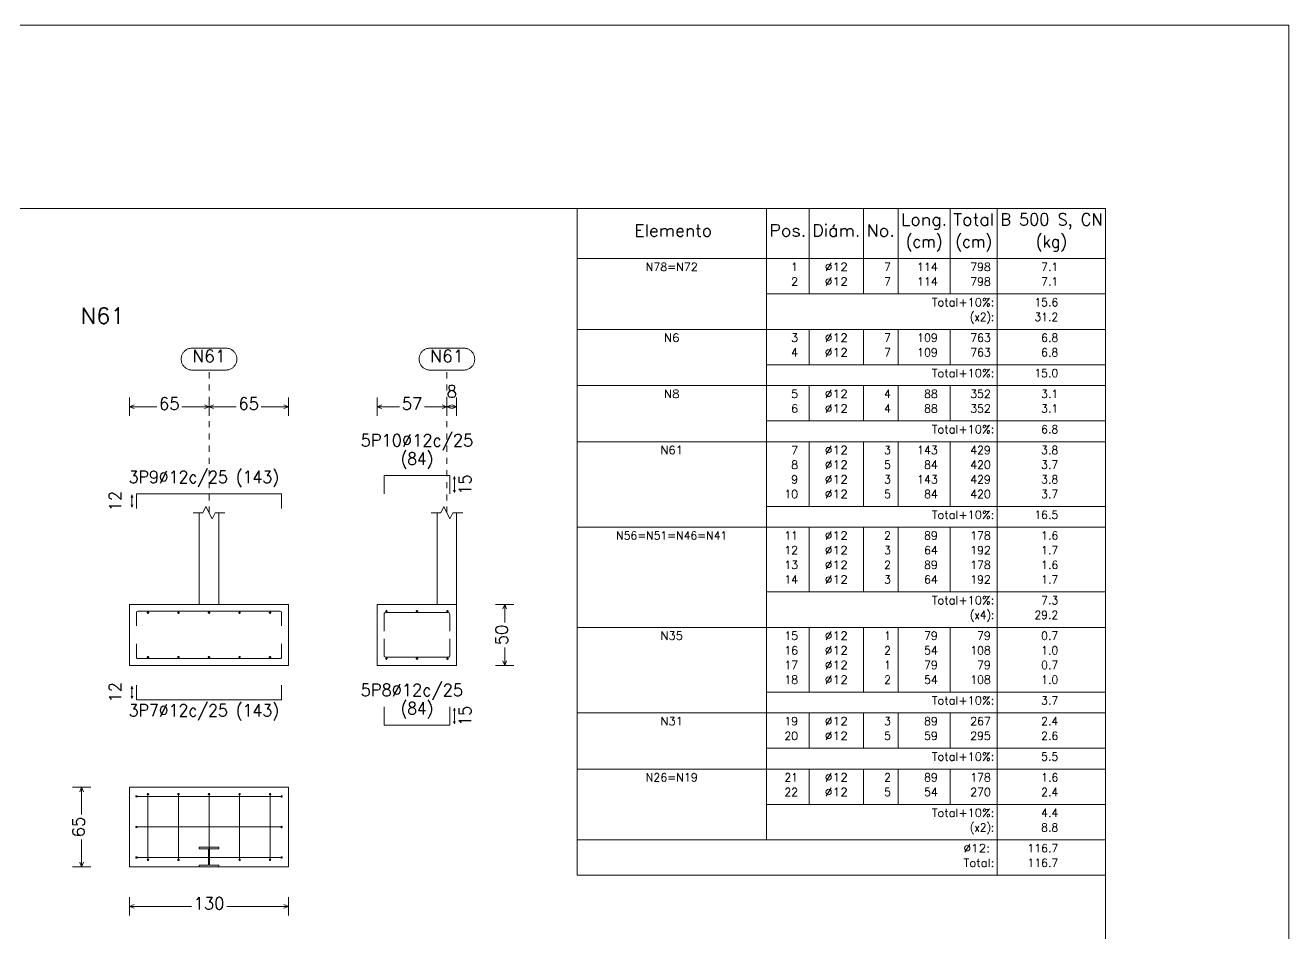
# Model space of a CAD drawing. Header units: millimetres. Extents: x -252 to 259, y -4 to 137.
# Drawn here: x -184.68 to -163.98, y 25.39 to 40.27 of the extents above; entities that cross this region are included whole.
import ezdxf
from ezdxf.enums import TextEntityAlignment as Align

# ---------------------------------------------------------------- set-up
doc = ezdxf.new("R2010")
doc.units = ezdxf.units.MM
doc.linetypes.add('CYPE_PUNTO', pattern=[0.075, 0, -0.075])
for name, color, linetype, lineweight in [('CIM_COTAS', 2, 'Continuous', 0), ('CIM_DIB_ARMADOS', 4, 'Continuous', 0), ('CIM_GEOMETRIA', 2, 'Continuous', 0), ('CIM_REFEREN', 2, 'Continuous', 0), ('CIM_TXT_ARMADOS', 3, 'Continuous', 0), ('RECUAD_LIMITES', 2, 'Continuous', 0), ('RECUAD_MARCO', 1, 'Continuous', 20), ('TABLAS', 1, 'Continuous', 0), ('TEXTO_TABLAS', 1, 'Continuous', 0)]:
    doc.layers.add(name, color=color, linetype=linetype, lineweight=lineweight)
doc.styles.add('CYPETXT', font='romans__.ttf', dxfattribs={"height": 0.2})

msp = doc.modelspace()

# ---------------------------------------------------------------- hatches: boundary and pattern name
at = {"layer": 'CIM_DIB_ARMADOS'}
h = msp.add_hatch(color=256, dxfattribs=at)
edge = h.paths.add_edge_path(flags=0)
edge.add_arc((-182.854, 30.435), 0.0016, 0, 360)
h = msp.add_hatch(color=256, dxfattribs=at)
edge = h.paths.add_edge_path(flags=0)
edge.add_arc((-180.478, 30.435), 0.0016, 0, 360)
h = msp.add_hatch(color=256, dxfattribs=at)
edge = h.paths.add_edge_path(flags=0)
edge.add_arc((-178.798, 30.351), 0.0016, 0, 360)
h = msp.add_hatch(color=256, dxfattribs=at)
edge = h.paths.add_edge_path(flags=0)
edge.add_arc((-178.798, 30.223), 0.0016, 0, 360)
h = msp.add_hatch(color=256, dxfattribs=at)
edge = h.paths.add_edge_path(flags=0)
edge.add_arc((-177.722, 30.351), 0.0016, 0, 360)
h = msp.add_hatch(color=256, dxfattribs=at)
edge = h.paths.add_edge_path(flags=0)
edge.add_arc((-177.722, 30.223), 0.0016, 0, 360)
h = msp.add_hatch(color=256, dxfattribs=at)
edge = h.paths.add_edge_path(flags=0)
edge.add_arc((-182.854, 30.139), 0.0016, 0, 360)
h = msp.add_hatch(color=256, dxfattribs=at)
edge = h.paths.add_edge_path(flags=0)
edge.add_arc((-180.478, 30.139), 0.0016, 0, 360)
h = msp.add_hatch(color=256, dxfattribs=at)
edge = h.paths.add_edge_path(flags=0)
edge.add_arc((-182.854, 27.641), 0.0016, 0, 360)
h = msp.add_hatch(color=256, dxfattribs=at)
edge = h.paths.add_edge_path(flags=0)
edge.add_arc((-182.854, 27.641), 0.0016, 0, 360)
h = msp.add_hatch(color=256, dxfattribs=at)
edge = h.paths.add_edge_path(flags=0)
edge.add_arc((-182.666, 27.679), 0.0016, 0, 360)
h = msp.add_hatch(color=256, dxfattribs=at)
edge = h.paths.add_edge_path(flags=0)
edge.add_arc((-182.666, 27.679), 0.0016, 0, 360)
h = msp.add_hatch(color=256, dxfattribs=at)
edge = h.paths.add_edge_path(flags=0)
edge.add_arc((-182.166, 27.679), 0.0016, 0, 360)
h = msp.add_hatch(color=256, dxfattribs=at)
edge = h.paths.add_edge_path(flags=0)
edge.add_arc((-182.166, 27.679), 0.0016, 0, 360)
h = msp.add_hatch(color=256, dxfattribs=at)
edge = h.paths.add_edge_path(flags=0)
edge.add_arc((-181.666, 27.679), 0.0016, 0, 360)
h = msp.add_hatch(color=256, dxfattribs=at)
edge = h.paths.add_edge_path(flags=0)
edge.add_arc((-181.666, 27.679), 0.0016, 0, 360)
h = msp.add_hatch(color=256, dxfattribs=at)
edge = h.paths.add_edge_path(flags=0)
edge.add_arc((-181.166, 27.679), 0.0016, 0, 360)
h = msp.add_hatch(color=256, dxfattribs=at)
edge = h.paths.add_edge_path(flags=0)
edge.add_arc((-181.166, 27.679), 0.0016, 0, 360)
h = msp.add_hatch(color=256, dxfattribs=at)
edge = h.paths.add_edge_path(flags=0)
edge.add_arc((-180.666, 27.679), 0.0016, 0, 360)
h = msp.add_hatch(color=256, dxfattribs=at)
edge = h.paths.add_edge_path(flags=0)
edge.add_arc((-180.666, 27.679), 0.0016, 0, 360)
h = msp.add_hatch(color=256, dxfattribs=at)
edge = h.paths.add_edge_path(flags=0)
edge.add_arc((-180.478, 27.641), 0.0016, 0, 360)
h = msp.add_hatch(color=256, dxfattribs=at)
edge = h.paths.add_edge_path(flags=0)
edge.add_arc((-180.478, 27.641), 0.0016, 0, 360)
h = msp.add_hatch(color=256, dxfattribs=at)
edge = h.paths.add_edge_path(flags=0)
edge.add_arc((-182.854, 27.141), 0.0016, 0, 360)
h = msp.add_hatch(color=256, dxfattribs=at)
edge = h.paths.add_edge_path(flags=0)
edge.add_arc((-182.854, 27.141), 0.0016, 0, 360)
h = msp.add_hatch(color=256, dxfattribs=at)
edge = h.paths.add_edge_path(flags=0)
edge.add_arc((-180.478, 27.141), 0.0016, 0, 360)
h = msp.add_hatch(color=256, dxfattribs=at)
edge = h.paths.add_edge_path(flags=0)
edge.add_arc((-180.478, 27.141), 0.0016, 0, 360)
h = msp.add_hatch(color=256, dxfattribs=at)
edge = h.paths.add_edge_path(flags=0)
edge.add_arc((-182.854, 26.641), 0.0016, 0, 360)
h = msp.add_hatch(color=256, dxfattribs=at)
edge = h.paths.add_edge_path(flags=0)
edge.add_arc((-182.854, 26.641), 0.0016, 0, 360)
h = msp.add_hatch(color=256, dxfattribs=at)
edge = h.paths.add_edge_path(flags=0)
edge.add_arc((-182.666, 26.603), 0.0016, 0, 360)
h = msp.add_hatch(color=256, dxfattribs=at)
edge = h.paths.add_edge_path(flags=0)
edge.add_arc((-182.666, 26.603), 0.0016, 0, 360)
h = msp.add_hatch(color=256, dxfattribs=at)
edge = h.paths.add_edge_path(flags=0)
edge.add_arc((-182.166, 26.603), 0.0016, 0, 360)
h = msp.add_hatch(color=256, dxfattribs=at)
edge = h.paths.add_edge_path(flags=0)
edge.add_arc((-182.166, 26.603), 0.0016, 0, 360)
h = msp.add_hatch(color=256, dxfattribs=at)
edge = h.paths.add_edge_path(flags=0)
edge.add_arc((-181.666, 26.603), 0.0016, 0, 360)
h = msp.add_hatch(color=256, dxfattribs=at)
edge = h.paths.add_edge_path(flags=0)
edge.add_arc((-181.666, 26.603), 0.0016, 0, 360)
h = msp.add_hatch(color=256, dxfattribs=at)
edge = h.paths.add_edge_path(flags=0)
edge.add_arc((-181.166, 26.603), 0.0016, 0, 360)
h = msp.add_hatch(color=256, dxfattribs=at)
edge = h.paths.add_edge_path(flags=0)
edge.add_arc((-181.166, 26.603), 0.0016, 0, 360)
h = msp.add_hatch(color=256, dxfattribs=at)
edge = h.paths.add_edge_path(flags=0)
edge.add_arc((-180.666, 26.603), 0.0016, 0, 360)
h = msp.add_hatch(color=256, dxfattribs=at)
edge = h.paths.add_edge_path(flags=0)
edge.add_arc((-180.666, 26.603), 0.0016, 0, 360)
h = msp.add_hatch(color=256, dxfattribs=at)
edge = h.paths.add_edge_path(flags=0)
edge.add_arc((-180.478, 26.641), 0.0016, 0, 360)
h = msp.add_hatch(color=256, dxfattribs=at)
edge = h.paths.add_edge_path(flags=0)
edge.add_arc((-180.478, 26.641), 0.0016, 0, 360)

# ---------------------------------------------------------------- linework, layer by layer
at = {"layer": 'CIM_COTAS', "linetype": 'CYPE_PUNTO'}
for p, q in [((-181.666, 32.287), (-181.666, 34.623)), ((-177.77, 32.287), (-177.77, 34.623))]:
    msp.add_line(p, q, dxfattribs=at)
at = {"layer": 'CIM_COTAS'}
for p, q in [((-182.966, 33.873), (-182.966, 34.173)), ((-181.666, 33.873), (-181.666, 34.173)), ((-181.666, 33.873), (-181.666, 34.173)), ((-180.366, 33.873), (-180.366, 34.173)), ((-178.91, 33.873), (-178.91, 34.173)), ((-177.77, 33.873), (-177.77, 34.173)), ((-177.77, 33.873), (-177.77, 34.173)), ((-177.61, 33.873), (-177.61, 34.173)), ((-182.966, 34.023), (-182.891, 34.053)), ((-182.966, 34.023), (-182.891, 33.993)), ((-182.966, 34.023), (-182.521, 34.023)), ((-182.11, 34.023), (-181.666, 34.023)), ((-181.666, 34.023), (-181.741, 34.053)), ((-181.666, 34.023), (-181.741, 33.993)), ((-181.666, 34.023), (-181.591, 34.053)), ((-181.666, 34.023), (-181.591, 33.993)), ((-181.666, 34.023), (-181.221, 34.023)), ((-180.81, 34.023), (-180.366, 34.023)), ((-180.366, 34.023), (-180.441, 34.053)), ((-180.366, 34.023), (-180.441, 33.993)), ((-178.91, 34.023), (-178.835, 34.053)), ((-178.91, 34.023), (-178.835, 33.993)), ((-178.91, 34.023), (-178.545, 34.023)), ((-178.134, 34.023), (-177.77, 34.023)), ((-177.77, 34.023), (-177.845, 34.053)), ((-177.77, 34.023), (-177.845, 33.993)), ((-177.77, 34.023), (-177.695, 34.053)), ((-177.77, 34.023), (-177.695, 33.993)), ((-177.77, 34.023), (-177.61, 34.023)), ((-177.61, 34.023), (-177.685, 34.053)), ((-177.61, 34.023), (-177.685, 33.993)), ((-176.972, 30.787), (-176.672, 30.787)), ((-176.822, 30.787), (-176.852, 30.712)), ((-176.822, 30.787), (-176.792, 30.712)), ((-176.822, 30.492), (-176.822, 30.787)), ((-176.822, 29.787), (-176.822, 30.081)), ((-176.822, 29.787), (-176.852, 29.862)), ((-176.822, 29.787), (-176.792, 29.862)), ((-176.972, 29.787), (-176.672, 29.787)), ((-183.904, 27.791), (-183.604, 27.791)), ((-183.754, 27.791), (-183.784, 27.716)), ((-183.754, 27.791), (-183.724, 27.716)), ((-183.754, 27.346), (-183.754, 27.791)), ((-183.754, 26.491), (-183.754, 26.935)), ((-183.904, 26.491), (-183.604, 26.491)), ((-183.754, 26.491), (-183.784, 26.566)), ((-183.754, 26.491), (-183.724, 26.566)), ((-182.966, 25.69), (-182.966, 25.99)), ((-182.966, 25.84), (-182.891, 25.87)), ((-180.366, 25.84), (-180.441, 25.87)), ((-180.366, 25.69), (-180.366, 25.99)), ((-182.966, 25.84), (-182.891, 25.81)), ((-182.966, 25.84), (-181.955, 25.84)), ((-181.376, 25.84), (-180.366, 25.84)), ((-180.366, 25.84), (-180.441, 25.81))]:
    msp.add_line(p, q, dxfattribs=at)
for points in [[(-181.39, 34.983), (-181.378, 34.983), (-181.366, 34.981), (-181.354, 34.979), (-181.342, 34.977), (-181.331, 34.973), (-181.32, 34.969), (-181.309, 34.964), (-181.298, 34.958), (-181.288, 34.951), (-181.278, 34.944), (-181.269, 34.936), (-181.26, 34.928), (-181.252, 34.919), (-181.245, 34.91), (-181.238, 34.9), (-181.232, 34.889), (-181.227, 34.879), (-181.222, 34.868), (-181.218, 34.856), (-181.215, 34.845), (-181.212, 34.833), (-181.211, 34.821), (-181.21, 34.809), (-181.21, 34.797), (-181.211, 34.785), (-181.212, 34.773), (-181.215, 34.761), (-181.218, 34.75), (-181.222, 34.738), (-181.227, 34.727), (-181.232, 34.716), (-181.238, 34.706), (-181.245, 34.696), (-181.252, 34.687), (-181.26, 34.678), (-181.269, 34.669), (-181.278, 34.662), (-181.288, 34.655), (-181.298, 34.648), (-181.309, 34.642), (-181.32, 34.637), (-181.331, 34.633), (-181.342, 34.629), (-181.354, 34.627), (-181.366, 34.625), (-181.378, 34.623), (-181.39, 34.623), (-181.942, 34.623), (-181.954, 34.623), (-181.966, 34.625), (-181.978, 34.627), (-181.989, 34.629), (-182.001, 34.633), (-182.012, 34.637), (-182.023, 34.642), (-182.034, 34.648), (-182.044, 34.655), (-182.053, 34.662), (-182.063, 34.669), (-182.071, 34.678), (-182.079, 34.687), (-182.087, 34.696), (-182.094, 34.706), (-182.1, 34.716), (-182.105, 34.727), (-182.11, 34.738), (-182.114, 34.75), (-182.117, 34.761), (-182.119, 34.773), (-182.121, 34.785), (-182.122, 34.797), (-182.122, 34.809), (-182.121, 34.821), (-182.119, 34.833), (-182.117, 34.845), (-182.114, 34.856), (-182.11, 34.868), (-182.105, 34.879), (-182.1, 34.889), (-182.094, 34.9), (-182.087, 34.91), (-182.079, 34.919), (-182.071, 34.928), (-182.063, 34.936), (-182.053, 34.944), (-182.044, 34.951), (-182.034, 34.958), (-182.023, 34.964), (-182.012, 34.969), (-182.001, 34.973), (-181.989, 34.977), (-181.978, 34.979), (-181.966, 34.981), (-181.954, 34.983), (-181.942, 34.983), (-181.39, 34.983)], [(-177.494, 34.983), (-177.482, 34.983), (-177.47, 34.981), (-177.458, 34.979), (-177.446, 34.977), (-177.435, 34.973), (-177.424, 34.969), (-177.413, 34.964), (-177.402, 34.958), (-177.392, 34.951), (-177.382, 34.944), (-177.373, 34.936), (-177.364, 34.928), (-177.356, 34.919), (-177.349, 34.91), (-177.342, 34.9), (-177.336, 34.889), (-177.331, 34.879), (-177.326, 34.868), (-177.322, 34.856), (-177.319, 34.845), (-177.316, 34.833), (-177.315, 34.821), (-177.314, 34.809), (-177.314, 34.797), (-177.315, 34.785), (-177.316, 34.773), (-177.319, 34.761), (-177.322, 34.75), (-177.326, 34.738), (-177.331, 34.727), (-177.336, 34.716), (-177.342, 34.706), (-177.349, 34.696), (-177.356, 34.687), (-177.364, 34.678), (-177.373, 34.669), (-177.382, 34.662), (-177.392, 34.655), (-177.402, 34.648), (-177.413, 34.642), (-177.424, 34.637), (-177.435, 34.633), (-177.446, 34.629), (-177.458, 34.627), (-177.47, 34.625), (-177.482, 34.623), (-177.494, 34.623), (-178.046, 34.623), (-178.058, 34.623), (-178.07, 34.625), (-178.082, 34.627), (-178.093, 34.629), (-178.105, 34.633), (-178.116, 34.637), (-178.127, 34.642), (-178.138, 34.648), (-178.148, 34.655), (-178.157, 34.662), (-178.167, 34.669), (-178.175, 34.678), (-178.183, 34.687), (-178.191, 34.696), (-178.198, 34.706), (-178.204, 34.716), (-178.209, 34.727), (-178.214, 34.738), (-178.218, 34.75), (-178.221, 34.761), (-178.223, 34.773), (-178.225, 34.785), (-178.226, 34.797), (-178.226, 34.809), (-178.225, 34.821), (-178.223, 34.833), (-178.221, 34.845), (-178.218, 34.856), (-178.214, 34.868), (-178.209, 34.879), (-178.204, 34.889), (-178.198, 34.9), (-178.191, 34.91), (-178.183, 34.919), (-178.175, 34.928), (-178.167, 34.936), (-178.157, 34.944), (-178.148, 34.951), (-178.138, 34.958), (-178.127, 34.964), (-178.116, 34.969), (-178.105, 34.973), (-178.093, 34.977), (-178.082, 34.979), (-178.07, 34.981), (-178.058, 34.983), (-178.046, 34.983), (-177.494, 34.983)]]:
    msp.add_lwpolyline(points, close=True, dxfattribs=at)
at = {"layer": 'CIM_DIB_ARMADOS'}
for p, q in [((-182.684, 30.651), (-182.648, 30.651)), ((-182.666, 30.633), (-182.666, 30.669)), ((-182.184, 30.651), (-182.148, 30.651)), ((-182.166, 30.633), (-182.166, 30.669)), ((-181.684, 30.651), (-181.648, 30.651)), ((-181.666, 30.633), (-181.666, 30.669)), ((-181.184, 30.651), (-181.148, 30.651)), ((-181.166, 30.633), (-181.166, 30.669)), ((-180.684, 30.651), (-180.648, 30.651)), ((-180.666, 30.633), (-180.666, 30.669)), ((-178.778, 30.675), (-178.742, 30.675)), ((-178.76, 30.657), (-178.76, 30.693)), ((-178.278, 30.675), (-178.242, 30.675)), ((-178.26, 30.657), (-178.26, 30.693)), ((-177.778, 30.675), (-177.742, 30.675)), ((-177.76, 30.657), (-177.76, 30.693)), ((-182.684, 29.923), (-182.648, 29.923)), ((-182.666, 29.905), (-182.666, 29.941)), ((-182.184, 29.923), (-182.148, 29.923)), ((-182.166, 29.905), (-182.166, 29.941)), ((-181.684, 29.923), (-181.648, 29.923)), ((-181.666, 29.905), (-181.666, 29.941)), ((-181.184, 29.923), (-181.148, 29.923)), ((-181.166, 29.905), (-181.166, 29.941)), ((-180.684, 29.923), (-180.648, 29.923)), ((-180.666, 29.905), (-180.666, 29.941)), ((-178.778, 29.899), (-178.742, 29.899)), ((-178.76, 29.881), (-178.76, 29.917)), ((-178.278, 29.899), (-178.242, 29.899)), ((-178.26, 29.881), (-178.26, 29.917)), ((-177.778, 29.899), (-177.742, 29.899)), ((-177.76, 29.881), (-177.76, 29.917))]:
    msp.add_line(p, q, dxfattribs=at)
for points in [[(-177.722, 32.598), (-177.722, 32.898), (-178.798, 32.898), (-178.798, 32.598)], [(-182.854, 32.358), (-182.854, 32.598), (-180.478, 32.598), (-180.478, 32.358)], [(-182.854, 30.435), (-182.854, 30.651), (-182.851, 30.663), (-182.842, 30.672), (-182.83, 30.675), (-180.502, 30.675), (-180.49, 30.672), (-180.481, 30.663), (-180.478, 30.651), (-180.478, 30.435)], [(-177.722, 30.351), (-177.722, 30.627), (-177.725, 30.639), (-177.734, 30.648), (-177.746, 30.651), (-178.774, 30.651), (-178.786, 30.648), (-178.795, 30.639), (-178.798, 30.627), (-178.798, 30.351)], [(-177.722, 30.223), (-177.722, 29.947), (-177.725, 29.935), (-177.734, 29.926), (-177.746, 29.923), (-178.774, 29.923), (-178.786, 29.926), (-178.795, 29.935), (-178.798, 29.947), (-178.798, 30.223)], [(-182.854, 30.139), (-182.854, 29.923), (-182.851, 29.911), (-182.842, 29.902), (-182.83, 29.899), (-180.502, 29.899), (-180.49, 29.902), (-180.481, 29.911), (-180.478, 29.923), (-180.478, 30.139)], [(-182.854, 29.466), (-182.854, 29.226), (-180.478, 29.226), (-180.478, 29.466)], [(-177.722, 29.109), (-177.722, 28.809), (-178.798, 28.809), (-178.798, 29.109)], [(-182.854, 27.641), (-182.851, 27.641), (-182.842, 27.641), (-182.83, 27.641), (-180.502, 27.641), (-180.49, 27.641), (-180.481, 27.641), (-180.478, 27.641)], [(-182.854, 27.641), (-182.851, 27.641), (-182.842, 27.641), (-182.83, 27.641), (-180.502, 27.641), (-180.49, 27.641), (-180.481, 27.641), (-180.478, 27.641)], [(-182.666, 26.603), (-182.666, 26.606), (-182.666, 26.615), (-182.666, 26.627), (-182.666, 27.655), (-182.666, 27.667), (-182.666, 27.676), (-182.666, 27.679)], [(-182.666, 26.603), (-182.666, 26.606), (-182.666, 26.615), (-182.666, 26.627), (-182.666, 27.655), (-182.666, 27.667), (-182.666, 27.676), (-182.666, 27.679)], [(-182.166, 26.603), (-182.166, 26.606), (-182.166, 26.615), (-182.166, 26.627), (-182.166, 27.655), (-182.166, 27.667), (-182.166, 27.676), (-182.166, 27.679)], [(-182.166, 26.603), (-182.166, 26.606), (-182.166, 26.615), (-182.166, 26.627), (-182.166, 27.655), (-182.166, 27.667), (-182.166, 27.676), (-182.166, 27.679)], [(-181.666, 26.603), (-181.666, 26.606), (-181.666, 26.615), (-181.666, 26.627), (-181.666, 27.655), (-181.666, 27.667), (-181.666, 27.676), (-181.666, 27.679)], [(-181.666, 26.603), (-181.666, 26.606), (-181.666, 26.615), (-181.666, 26.627), (-181.666, 27.655), (-181.666, 27.667), (-181.666, 27.676), (-181.666, 27.679)], [(-181.166, 26.603), (-181.166, 26.606), (-181.166, 26.615), (-181.166, 26.627), (-181.166, 27.655), (-181.166, 27.667), (-181.166, 27.676), (-181.166, 27.679)], [(-181.166, 26.603), (-181.166, 26.606), (-181.166, 26.615), (-181.166, 26.627), (-181.166, 27.655), (-181.166, 27.667), (-181.166, 27.676), (-181.166, 27.679)], [(-180.666, 26.603), (-180.666, 26.606), (-180.666, 26.615), (-180.666, 26.627), (-180.666, 27.655), (-180.666, 27.667), (-180.666, 27.676), (-180.666, 27.679)], [(-180.666, 26.603), (-180.666, 26.606), (-180.666, 26.615), (-180.666, 26.627), (-180.666, 27.655), (-180.666, 27.667), (-180.666, 27.676), (-180.666, 27.679)], [(-182.854, 27.141), (-182.851, 27.141), (-182.842, 27.141), (-182.83, 27.141), (-180.502, 27.141), (-180.49, 27.141), (-180.481, 27.141), (-180.478, 27.141)], [(-182.854, 27.141), (-182.851, 27.141), (-182.842, 27.141), (-182.83, 27.141), (-180.502, 27.141), (-180.49, 27.141), (-180.481, 27.141), (-180.478, 27.141)], [(-182.854, 26.641), (-182.851, 26.641), (-182.842, 26.641), (-182.83, 26.641), (-180.502, 26.641), (-180.49, 26.641), (-180.481, 26.641), (-180.478, 26.641)], [(-182.854, 26.641), (-182.851, 26.641), (-182.842, 26.641), (-182.83, 26.641), (-180.502, 26.641), (-180.49, 26.641), (-180.481, 26.641), (-180.478, 26.641)]]:
    msp.add_lwpolyline(points, dxfattribs=at)
for centre, radius in [((-182.666, 30.651), 0.012), ((-182.166, 30.651), 0.012), ((-181.666, 30.651), 0.012), ((-181.166, 30.651), 0.012), ((-180.666, 30.651), 0.012), ((-178.76, 30.675), 0.012), ((-178.26, 30.675), 0.012), ((-177.76, 30.675), 0.012), ((-182.854, 30.435), 0.0016), ((-180.478, 30.435), 0.0016), ((-178.798, 30.351), 0.0016), ((-178.798, 30.223), 0.0016), ((-177.722, 30.351), 0.0016), ((-177.722, 30.223), 0.0016), ((-182.854, 30.139), 0.0016), ((-180.478, 30.139), 0.0016), ((-182.666, 29.923), 0.012), ((-182.166, 29.923), 0.012), ((-181.666, 29.923), 0.012), ((-181.166, 29.923), 0.012), ((-180.666, 29.923), 0.012), ((-178.76, 29.899), 0.012), ((-178.26, 29.899), 0.012), ((-177.76, 29.899), 0.012), ((-182.854, 27.641), 0.012), ((-182.854, 27.641), 0.012), ((-182.854, 27.641), 0.0016), ((-182.854, 27.641), 0.0016), ((-182.666, 27.679), 0.012), ((-182.666, 27.679), 0.012), ((-182.666, 27.679), 0.0016), ((-182.666, 27.679), 0.0016), ((-182.166, 27.679), 0.012), ((-182.166, 27.679), 0.012), ((-182.166, 27.679), 0.0016), ((-182.166, 27.679), 0.0016), ((-181.666, 27.679), 0.012), ((-181.666, 27.679), 0.012), ((-181.666, 27.679), 0.0016), ((-181.666, 27.679), 0.0016), ((-181.166, 27.679), 0.012), ((-181.166, 27.679), 0.012), ((-181.166, 27.679), 0.0016), ((-181.166, 27.679), 0.0016), ((-180.666, 27.679), 0.012), ((-180.666, 27.679), 0.012), ((-180.666, 27.679), 0.0016), ((-180.666, 27.679), 0.0016), ((-180.478, 27.641), 0.012), ((-180.478, 27.641), 0.012), ((-180.478, 27.641), 0.0016), ((-180.478, 27.641), 0.0016), ((-182.854, 27.141), 0.012), ((-182.854, 27.141), 0.012), ((-182.854, 27.141), 0.0016), ((-182.854, 27.141), 0.0016), ((-180.478, 27.141), 0.012), ((-180.478, 27.141), 0.012), ((-180.478, 27.141), 0.0016), ((-180.478, 27.141), 0.0016), ((-182.854, 26.641), 0.012), ((-182.854, 26.641), 0.012), ((-182.854, 26.641), 0.0016), ((-182.854, 26.641), 0.0016), ((-182.666, 26.603), 0.012), ((-182.666, 26.603), 0.012), ((-182.666, 26.603), 0.0016), ((-182.666, 26.603), 0.0016), ((-182.166, 26.603), 0.012), ((-182.166, 26.603), 0.012), ((-182.166, 26.603), 0.0016), ((-182.166, 26.603), 0.0016), ((-181.666, 26.603), 0.012), ((-181.666, 26.603), 0.012), ((-181.666, 26.603), 0.0016), ((-181.666, 26.603), 0.0016), ((-181.166, 26.603), 0.012), ((-181.166, 26.603), 0.012), ((-181.166, 26.603), 0.0016), ((-181.166, 26.603), 0.0016), ((-180.666, 26.603), 0.012), ((-180.666, 26.603), 0.012), ((-180.666, 26.603), 0.0016), ((-180.666, 26.603), 0.0016), ((-180.478, 26.641), 0.012), ((-180.478, 26.641), 0.012), ((-180.478, 26.641), 0.0016), ((-180.478, 26.641), 0.0016)]:
    msp.add_circle(centre, radius, dxfattribs=at)
at = {"layer": 'CIM_GEOMETRIA'}
for p, q in [((-181.826, 32.287), (-181.826, 30.787)), ((-181.506, 30.787), (-181.506, 32.287)), ((-177.61, 30.787), (-177.61, 32.287)), ((-182.966, 30.787), (-180.366, 30.787)), ((-182.966, 30.787), (-182.966, 29.787)), ((-181.506, 30.787), (-181.826, 30.787)), ((-181.826, 30.787), (-181.674, 30.787)), ((-181.506, 30.787), (-181.658, 30.787)), ((-180.366, 29.787), (-180.366, 30.787)), ((-178.91, 30.787), (-177.61, 30.787)), ((-178.91, 29.787), (-178.91, 30.787)), ((-177.61, 30.787), (-177.93, 30.787)), ((-177.61, 29.787), (-177.61, 30.787)), ((-180.366, 29.787), (-182.966, 29.787)), ((-177.61, 29.787), (-178.91, 29.787))]:
    msp.add_line(p, q, dxfattribs=at)
for points in [[(-181.926, 32.287), (-181.766, 32.287), (-181.716, 32.387), (-181.616, 32.187), (-181.566, 32.287), (-181.406, 32.287)], [(-178.03, 32.287), (-177.87, 32.287), (-177.82, 32.387), (-177.72, 32.187), (-177.67, 32.287), (-177.51, 32.287)], [(-177.61, 30.787), (-177.636, 30.787), (-177.904, 30.787), (-177.93, 30.787), (-177.93, 32.287)]]:
    msp.add_lwpolyline(points, dxfattribs=at)
for points in [[(-182.966, 26.491), (-180.366, 26.491), (-180.366, 27.791), (-182.966, 27.791), (-182.966, 26.491)], [(-181.826, 26.491), (-181.506, 26.491), (-181.506, 26.517), (-181.658, 26.517), (-181.658, 26.785), (-181.506, 26.785), (-181.506, 26.811), (-181.826, 26.811), (-181.826, 26.785), (-181.674, 26.785), (-181.674, 26.517), (-181.826, 26.517), (-181.826, 26.491)]]:
    msp.add_lwpolyline(points, close=True, dxfattribs=at)
at = {"layer": 'CIM_TXT_ARMADOS'}
for p, q in [((-177.659, 32.838), (-177.647, 32.878)), ((-177.634, 32.838), (-177.647, 32.878)), ((-177.647, 32.618), (-177.647, 32.878)), ((-182.941, 32.538), (-182.929, 32.578)), ((-182.916, 32.538), (-182.929, 32.578)), ((-182.929, 32.378), (-182.929, 32.578)), ((-177.659, 32.658), (-177.647, 32.618)), ((-177.634, 32.658), (-177.647, 32.618)), ((-182.941, 32.418), (-182.929, 32.378)), ((-182.916, 32.418), (-182.929, 32.378)), ((-182.941, 29.406), (-182.929, 29.446)), ((-182.916, 29.406), (-182.929, 29.446)), ((-182.929, 29.446), (-182.929, 29.246)), ((-182.941, 29.286), (-182.929, 29.246)), ((-182.916, 29.286), (-182.929, 29.246)), ((-177.659, 29.049), (-177.647, 29.089)), ((-177.634, 29.049), (-177.647, 29.089)), ((-177.647, 29.089), (-177.647, 28.829)), ((-177.659, 28.869), (-177.647, 28.829)), ((-177.634, 28.869), (-177.647, 28.829))]:
    msp.add_line(p, q, dxfattribs=at)
at = {"layer": 'RECUAD_LIMITES'}
msp.add_lwpolyline([(-205.981, 10.57), (-163.981, 10.57), (-163.981, 40.27), (-205.981, 40.27), (-205.981, 10.57)], close=True, dxfattribs=at)
at = {"layer": 'RECUAD_MARCO'}
msp.add_lwpolyline([(-202.981, 13.57), (-166.981, 13.57), (-166.981, 37.27), (-202.981, 37.27), (-202.981, 13.57)], close=True, dxfattribs=at)
at = {"layer": 'TABLAS'}
for p, q in [((-175.637, 36.4), (-175.637, 37.27)), ((-175.637, 37.27), (-166.981, 37.27)), ((-172.537, 36.4), (-172.537, 37.27)), ((-171.834, 36.4), (-171.834, 37.27)), ((-170.948, 36.4), (-170.948, 37.27)), ((-170.38, 36.4), (-170.38, 37.27)), ((-169.527, 36.4), (-169.527, 37.27)), ((-168.755, 36.4), (-168.755, 37.27)), ((-166.981, 36.4), (-166.981, 37.27)), ((-175.637, 36.45), (-166.981, 36.45)), ((-175.637, 35.34), (-175.637, 36.4)), ((-172.537, 35.34), (-172.537, 36.4)), ((-171.834, 35.87), (-171.834, 36.4)), ((-170.948, 35.87), (-170.948, 36.4)), ((-170.38, 35.87), (-170.38, 36.4)), ((-169.527, 35.87), (-169.527, 36.4)), ((-168.755, 35.34), (-168.755, 36.4)), ((-166.981, 35.34), (-166.981, 36.4)), ((-172.537, 35.87), (-166.981, 35.87)), ((-175.637, 35.24), (-175.637, 35.34)), ((-175.637, 35.29), (-166.981, 35.29)), ((-175.637, 34.42), (-175.637, 35.24)), ((-172.537, 35.24), (-172.537, 35.34)), ((-172.537, 34.42), (-172.537, 35.24)), ((-171.834, 35.24), (-171.834, 35.29)), ((-171.834, 34.71), (-171.834, 35.24)), ((-170.948, 35.24), (-170.948, 35.29)), ((-170.948, 34.71), (-170.948, 35.24)), ((-170.38, 35.24), (-170.38, 35.29)), ((-170.38, 34.71), (-170.38, 35.24)), ((-169.527, 35.24), (-169.527, 35.29)), ((-169.527, 34.71), (-169.527, 35.24)), ((-168.755, 35.24), (-168.755, 35.34)), ((-168.755, 34.42), (-168.755, 35.24)), ((-166.981, 35.24), (-166.981, 35.34)), ((-166.981, 34.42), (-166.981, 35.24)), ((-172.537, 34.71), (-166.981, 34.71)), ((-175.637, 34.32), (-175.637, 34.42)), ((-175.637, 34.37), (-166.981, 34.37)), ((-172.537, 34.32), (-172.537, 34.42)), ((-171.834, 34.32), (-171.834, 34.37)), ((-170.948, 34.32), (-170.948, 34.37)), ((-170.38, 34.32), (-170.38, 34.37)), ((-169.527, 34.32), (-169.527, 34.37)), ((-168.755, 34.32), (-168.755, 34.42)), ((-166.981, 34.32), (-166.981, 34.42)), ((-175.637, 33.5), (-175.637, 34.32)), ((-172.537, 33.5), (-172.537, 34.32)), ((-171.834, 33.79), (-171.834, 34.32)), ((-170.948, 33.79), (-170.948, 34.32)), ((-170.38, 33.79), (-170.38, 34.32)), ((-169.527, 33.79), (-169.527, 34.32)), ((-168.755, 33.5), (-168.755, 34.32)), ((-166.981, 33.5), (-166.981, 34.32)), ((-172.537, 33.79), (-166.981, 33.79)), ((-175.637, 33.4), (-175.637, 33.5)), ((-175.637, 33.45), (-166.981, 33.45)), ((-175.637, 32.1), (-175.637, 33.4)), ((-172.537, 33.4), (-172.537, 33.5)), ((-172.537, 32.1), (-172.537, 33.4)), ((-171.834, 33.4), (-171.834, 33.45)), ((-171.834, 32.39), (-171.834, 33.4)), ((-170.948, 33.4), (-170.948, 33.45)), ((-170.948, 32.39), (-170.948, 33.4)), ((-170.38, 33.4), (-170.38, 33.45)), ((-170.38, 32.39), (-170.38, 33.4)), ((-169.527, 33.4), (-169.527, 33.45)), ((-169.527, 32.39), (-169.527, 33.4)), ((-168.755, 33.4), (-168.755, 33.5)), ((-168.755, 32.1), (-168.755, 33.4)), ((-166.981, 33.4), (-166.981, 33.5)), ((-166.981, 32.1), (-166.981, 33.4)), ((-172.537, 32.39), (-166.981, 32.39)), ((-175.637, 32), (-175.637, 32.1)), ((-172.537, 32), (-172.537, 32.1)), ((-168.755, 32), (-168.755, 32.1)), ((-166.981, 32), (-166.981, 32.1)), ((-175.637, 32.05), (-166.981, 32.05)), ((-175.637, 30.46), (-175.637, 32)), ((-172.537, 30.46), (-172.537, 32)), ((-171.834, 32), (-171.834, 32.05)), ((-171.834, 30.99), (-171.834, 32)), ((-170.948, 32), (-170.948, 32.05)), ((-170.948, 30.99), (-170.948, 32)), ((-170.38, 32), (-170.38, 32.05)), ((-170.38, 30.99), (-170.38, 32)), ((-169.527, 32), (-169.527, 32.05)), ((-169.527, 30.99), (-169.527, 32)), ((-168.755, 30.46), (-168.755, 32)), ((-166.981, 30.46), (-166.981, 32)), ((-172.537, 30.99), (-166.981, 30.99)), ((-175.637, 30.36), (-175.637, 30.46)), ((-172.537, 30.36), (-172.537, 30.46)), ((-168.755, 30.36), (-168.755, 30.46)), ((-166.981, 30.36), (-166.981, 30.46)), ((-175.637, 30.41), (-166.981, 30.41)), ((-175.637, 29.06), (-175.637, 30.36)), ((-172.537, 29.06), (-172.537, 30.36)), ((-171.834, 30.36), (-171.834, 30.41)), ((-171.834, 29.35), (-171.834, 30.36)), ((-170.948, 30.36), (-170.948, 30.41)), ((-170.948, 29.35), (-170.948, 30.36)), ((-170.38, 30.36), (-170.38, 30.41)), ((-170.38, 29.35), (-170.38, 30.36)), ((-169.527, 30.36), (-169.527, 30.41)), ((-169.527, 29.35), (-169.527, 30.36)), ((-168.755, 29.06), (-168.755, 30.36)), ((-166.981, 29.06), (-166.981, 30.36)), ((-172.537, 29.35), (-166.981, 29.35)), ((-175.637, 28.96), (-175.637, 29.06)), ((-175.637, 29.01), (-166.981, 29.01)), ((-172.537, 28.96), (-172.537, 29.06)), ((-171.834, 28.96), (-171.834, 29.01)), ((-170.948, 28.96), (-170.948, 29.01)), ((-170.38, 28.96), (-170.38, 29.01)), ((-169.527, 28.96), (-169.527, 29.01)), ((-168.755, 28.96), (-168.755, 29.06)), ((-166.981, 28.96), (-166.981, 29.06)), ((-175.637, 28.14), (-175.637, 28.96)), ((-172.537, 28.14), (-172.537, 28.96)), ((-171.834, 28.43), (-171.834, 28.96)), ((-170.948, 28.43), (-170.948, 28.96)), ((-170.38, 28.43), (-170.38, 28.96)), ((-169.527, 28.43), (-169.527, 28.96)), ((-168.755, 28.14), (-168.755, 28.96)), ((-166.981, 28.14), (-166.981, 28.96)), ((-172.537, 28.43), (-166.981, 28.43)), ((-175.637, 28.04), (-175.637, 28.14)), ((-175.637, 28.09), (-166.981, 28.09)), ((-175.637, 26.98), (-175.637, 28.04)), ((-172.537, 28.04), (-172.537, 28.14)), ((-172.537, 26.98), (-172.537, 28.04)), ((-171.834, 28.04), (-171.834, 28.09)), ((-171.834, 27.51), (-171.834, 28.04)), ((-170.948, 28.04), (-170.948, 28.09)), ((-170.948, 27.51), (-170.948, 28.04)), ((-170.38, 28.04), (-170.38, 28.09)), ((-170.38, 27.51), (-170.38, 28.04)), ((-169.527, 28.04), (-169.527, 28.09)), ((-169.527, 27.51), (-169.527, 28.04)), ((-168.755, 28.04), (-168.755, 28.14)), ((-168.755, 26.98), (-168.755, 28.04)), ((-166.981, 28.04), (-166.981, 28.14)), ((-166.981, 26.98), (-166.981, 28.04)), ((-172.537, 27.51), (-166.981, 27.51)), ((-175.637, 26.88), (-175.637, 26.98)), ((-175.637, 26.93), (-166.981, 26.93)), ((-172.537, 26.93), (-172.537, 26.98)), ((-168.755, 26.88), (-168.755, 26.98)), ((-166.981, 26.88), (-166.981, 26.98)), ((-175.637, 26.64), (-175.637, 26.88)), ((-168.755, 26.64), (-168.755, 26.88)), ((-166.981, 26.64), (-166.981, 26.88)), ((-175.637, 26.35), (-175.637, 26.64)), ((-168.755, 26.35), (-168.755, 26.64)), ((-166.981, 26.35), (-166.981, 26.64)), ((-175.637, 26.35), (-166.981, 26.35))]:
    msp.add_line(p, q, dxfattribs=at)

# ---------------------------------------------------------------- texts
at = {"layer": 'CIM_COTAS', "style": 'CYPETXT'}
for s, width, p, p2 in [('N61', 0.924861, (-181.942, 34.753), (-181.39, 34.753)), ('N61', 0.924861, (-178.046, 34.753), (-177.494, 34.753)), ('8', 0.872087, (-177.774, 34.173), (-177.606, 34.173)), ('65', 0.872087, (-182.484, 33.973), (-182.148, 33.973)), ('65', 0.872087, (-181.184, 33.973), (-180.848, 33.973)), ('57', 0.872087, (-178.508, 33.973), (-178.172, 33.973)), ('130', 0.872087, (-181.918, 25.79), (-181.414, 25.79))]:
    msp.add_text(s, height=0.2, dxfattribs=dict(at, width=width)).set_placement(p, p2, align=Align.FIT)
at = {"layer": 'CIM_COTAS', "style": 'CYPETXT', "width": 0.872087}
for s, p, p2 in [('50', (-176.772, 30.119), (-176.772, 30.455)), ('65', (-183.704, 26.973), (-183.704, 27.309))]:
    msp.add_text(s, height=0.2, rotation=90, dxfattribs=at).set_placement(p, p2, align=Align.FIT)
at = {"layer": 'CIM_REFEREN', "style": 'CYPETXT', "width": 0.924861}
msp.add_text('N61', height=0.26, dxfattribs=at).set_placement((-183.767, 35.383), (-183.049, 35.383), align=Align.FIT)
at = {"layer": 'CIM_TXT_ARMADOS', "style": 'CYPETXT'}
for s, width, p, p2 in [('5P10%%c12c/25', 0.870564, (-179.182, 33.373), (-177.337, 33.373)), ('(84)', 0.812098, (-178.527, 33.073), (-177.993, 33.073)), ('3P9%%c12c/25 (143)', 0.826794, (-182.981, 32.773), (-180.518, 32.773)), ('5P8%%c12c/25', 0.870411, (-179.182, 29.284), (-177.505, 29.284)), ('3P7%%c12c/25 (143)', 0.826794, (-182.981, 28.951), (-180.518, 28.951)), ('(84)', 0.812098, (-178.527, 28.984), (-177.993, 28.984))]:
    msp.add_text(s, height=0.2, dxfattribs=dict(at, width=width)).set_placement(p, p2, align=Align.FIT)
at = {"layer": 'CIM_TXT_ARMADOS', "style": 'CYPETXT', "width": 0.872087}
for s, p, p2 in [('15', (-177.372, 32.58), (-177.372, 32.916)), ('12', (-183.104, 32.31), (-183.104, 32.646)), ('12', (-183.104, 29.178), (-183.104, 29.514)), ('15', (-177.372, 28.791), (-177.372, 29.127))]:
    msp.add_text(s, height=0.2, rotation=90, dxfattribs=at).set_placement(p, p2, align=Align.FIT)
at = {"layer": 'TEXTO_TABLAS', "style": 'CYPETXT'}
for s, height, width, p, p2 in [('Long.', 0.2, 0.937094, (-170.33, 36.99), (-169.577, 36.99)), ('Total', 0.2, 0.935074, (-169.477, 36.99), (-168.805, 36.99)), ('B 500 S, CN', 0.2, 0.772631, (-168.705, 36.99), (-167.031, 36.99)), ('Elemento', 0.2, 0.922929, (-174.7, 36.81), (-173.425, 36.81)), ('Pos.', 0.2, 0.930043, (-172.487, 36.81), (-171.884, 36.81)), ('Diám.', 0.2, 0.924206, (-171.784, 36.81), (-170.998, 36.81)), ('No.', 0.2, 0.948463, (-170.898, 36.81), (-170.43, 36.81)), ('(cm)', 0.2, 0.818573, (-170.254, 36.63), (-169.654, 36.63)), ('(cm)', 0.2, 0.818573, (-169.441, 36.63), (-168.841, 36.63)), ('(kg)', 0.2, 0.827454, (-168.125, 36.63), (-167.612, 36.63)), ('N78=N72', 0.1333, 0.885754, (-174.513, 36.247), (-173.661, 36.247)), ('1', 0.133, 0.872087, (-172.13, 36.247), (-172.018, 36.247)), ('%%c12', 0.1333, 1.002473, (-171.581, 36.247), (-171.201, 36.247)), ('7', 0.133, 0.872087, (-170.608, 36.247), (-170.496, 36.247)), ('114', 0.1333, 0.872087, (-170.066, 36.247), (-169.73, 36.247)), ('798', 0.1333, 0.872087, (-169.197, 36.247), (-168.861, 36.247)), ('7.1', 0.1333, 0.868061, (-168.036, 36.247), (-167.756, 36.247)), ('2', 0.133, 0.872087, (-172.13, 36.007), (-172.018, 36.007)), ('%%c12', 0.1333, 1.002473, (-171.581, 36.007), (-171.201, 36.007)), ('7', 0.133, 0.872087, (-170.608, 36.007), (-170.496, 36.007)), ('114', 0.1333, 0.872087, (-170.066, 36.007), (-169.73, 36.007)), ('798', 0.1333, 0.872087, (-169.197, 36.007), (-168.861, 36.007)), ('7.1', 0.1333, 0.868061, (-168.036, 36.007), (-167.756, 36.007)), ('Total+10%:', 0.1333, 0.906318, (-169.827, 35.667), (-168.805, 35.667)), ('15.6', 0.1333, 0.869207, (-168.148, 35.667), (-167.756, 35.667)), ('(x2):', 0.1333, 0.820215, (-169.203, 35.427), (-168.805, 35.427)), ('31.2', 0.1333, 0.869207, (-168.148, 35.427), (-167.756, 35.427)), ('N6', 0.1333, 0.950013, (-174.215, 35.087), (-173.959, 35.087)), ('3', 0.133, 0.872087, (-172.13, 35.087), (-172.018, 35.087)), ('%%c12', 0.1333, 1.002473, (-171.581, 35.087), (-171.201, 35.087)), ('7', 0.133, 0.872087, (-170.608, 35.087), (-170.496, 35.087)), ('109', 0.1333, 0.872087, (-170.066, 35.087), (-169.73, 35.087)), ('763', 0.1333, 0.872087, (-169.197, 35.087), (-168.861, 35.087)), ('6.8', 0.1333, 0.868061, (-168.036, 35.087), (-167.756, 35.087)), ('4', 0.133, 0.872087, (-172.13, 34.847), (-172.018, 34.847)), ('%%c12', 0.1333, 1.002473, (-171.581, 34.847), (-171.201, 34.847)), ('7', 0.133, 0.872087, (-170.608, 34.847), (-170.496, 34.847)), ('109', 0.1333, 0.872087, (-170.066, 34.847), (-169.73, 34.847)), ('763', 0.1333, 0.872087, (-169.197, 34.847), (-168.861, 34.847)), ('6.8', 0.1333, 0.868061, (-168.036, 34.847), (-167.756, 34.847)), ('Total+10%:', 0.1333, 0.906318, (-169.827, 34.507), (-168.805, 34.507)), ('15.0', 0.1333, 0.869207, (-168.148, 34.507), (-167.756, 34.507)), ('N8', 0.1333, 0.950013, (-174.215, 34.167), (-173.959, 34.167)), ('5', 0.133, 0.872087, (-172.13, 34.167), (-172.018, 34.167)), ('%%c12', 0.1333, 1.002473, (-171.581, 34.167), (-171.201, 34.167)), ('4', 0.133, 0.872087, (-170.608, 34.167), (-170.496, 34.167)), ('88', 0.1333, 0.872087, (-169.954, 34.167), (-169.73, 34.167)), ('352', 0.1333, 0.872087, (-169.197, 34.167), (-168.861, 34.167)), ('3.1', 0.1333, 0.868061, (-168.036, 34.167), (-167.756, 34.167)), ('6', 0.133, 0.872087, (-172.13, 33.927), (-172.018, 33.927)), ('%%c12', 0.1333, 1.002473, (-171.581, 33.927), (-171.201, 33.927)), ('4', 0.133, 0.872087, (-170.608, 33.927), (-170.496, 33.927)), ('88', 0.1333, 0.872087, (-169.954, 33.927), (-169.73, 33.927)), ('352', 0.1333, 0.872087, (-169.197, 33.927), (-168.861, 33.927)), ('3.1', 0.1333, 0.868061, (-168.036, 33.927), (-167.756, 33.927)), ('Total+10%:', 0.1333, 0.906318, (-169.827, 33.587), (-168.805, 33.587)), ('6.8', 0.1333, 0.868061, (-168.036, 33.587), (-167.756, 33.587)), ('N61', 0.1333, 0.924861, (-174.271, 33.247), (-173.903, 33.247)), ('7', 0.133, 0.872087, (-172.13, 33.247), (-172.018, 33.247)), ('%%c12', 0.1333, 1.002473, (-171.581, 33.247), (-171.201, 33.247)), ('3', 0.133, 0.872087, (-170.608, 33.247), (-170.496, 33.247)), ('143', 0.1333, 0.872087, (-170.066, 33.247), (-169.73, 33.247)), ('429', 0.1333, 0.872087, (-169.197, 33.247), (-168.861, 33.247)), ('3.8', 0.1333, 0.868061, (-168.036, 33.247), (-167.756, 33.247)), ('8', 0.133, 0.872087, (-172.13, 33.007), (-172.018, 33.007)), ('%%c12', 0.1333, 1.002473, (-171.581, 33.007), (-171.201, 33.007)), ('5', 0.133, 0.872087, (-170.608, 33.007), (-170.496, 33.007)), ('84', 0.1333, 0.872087, (-169.954, 33.007), (-169.73, 33.007)), ('420', 0.1333, 0.872087, (-169.197, 33.007), (-168.861, 33.007)), ('3.7', 0.1333, 0.868061, (-168.036, 33.007), (-167.756, 33.007)), ('9', 0.133, 0.872087, (-172.13, 32.767), (-172.018, 32.767)), ('%%c12', 0.1333, 1.002473, (-171.581, 32.767), (-171.201, 32.767)), ('3', 0.133, 0.872087, (-170.608, 32.767), (-170.496, 32.767)), ('143', 0.1333, 0.872087, (-170.066, 32.767), (-169.73, 32.767)), ('429', 0.1333, 0.872087, (-169.197, 32.767), (-168.861, 32.767)), ('3.8', 0.1333, 0.868061, (-168.036, 32.767), (-167.756, 32.767)), ('10', 0.1333, 0.872087, (-172.242, 32.527), (-172.018, 32.527)), ('%%c12', 0.1333, 1.002473, (-171.581, 32.527), (-171.201, 32.527)), ('5', 0.133, 0.872087, (-170.608, 32.527), (-170.496, 32.527)), ('84', 0.1333, 0.872087, (-169.954, 32.527), (-169.73, 32.527)), ('420', 0.1333, 0.872087, (-169.197, 32.527), (-168.861, 32.527)), ('3.7', 0.1333, 0.868061, (-168.036, 32.527), (-167.756, 32.527)), ('Total+10%:', 0.1333, 0.906318, (-169.827, 32.187), (-168.805, 32.187)), ('16.5', 0.1333, 0.869207, (-168.148, 32.187), (-167.756, 32.187)), ('N56=N51=N46=N41', 0.13333, 0.870863, (-174.997, 31.847), (-173.177, 31.847)), ('11', 0.1333, 0.872087, (-172.242, 31.847), (-172.018, 31.847)), ('%%c12', 0.1333, 1.002473, (-171.581, 31.847), (-171.201, 31.847)), ('2', 0.133, 0.872087, (-170.608, 31.847), (-170.496, 31.847)), ('89', 0.1333, 0.872087, (-169.954, 31.847), (-169.73, 31.847)), ('178', 0.1333, 0.872087, (-169.197, 31.847), (-168.861, 31.847)), ('1.6', 0.1333, 0.868061, (-168.036, 31.847), (-167.756, 31.847)), ('12', 0.1333, 0.872087, (-172.242, 31.607), (-172.018, 31.607)), ('%%c12', 0.1333, 1.002473, (-171.581, 31.607), (-171.201, 31.607)), ('3', 0.133, 0.872087, (-170.608, 31.607), (-170.496, 31.607)), ('64', 0.1333, 0.872087, (-169.954, 31.607), (-169.73, 31.607)), ('192', 0.1333, 0.872087, (-169.197, 31.607), (-168.861, 31.607)), ('1.7', 0.1333, 0.868061, (-168.036, 31.607), (-167.756, 31.607)), ('13', 0.1333, 0.872087, (-172.242, 31.367), (-172.018, 31.367)), ('%%c12', 0.1333, 1.002473, (-171.581, 31.367), (-171.201, 31.367)), ('2', 0.133, 0.872087, (-170.608, 31.367), (-170.496, 31.367)), ('89', 0.1333, 0.872087, (-169.954, 31.367), (-169.73, 31.367)), ('178', 0.1333, 0.872087, (-169.197, 31.367), (-168.861, 31.367)), ('1.6', 0.1333, 0.868061, (-168.036, 31.367), (-167.756, 31.367)), ('14', 0.1333, 0.872087, (-172.242, 31.127), (-172.018, 31.127)), ('%%c12', 0.1333, 1.002473, (-171.581, 31.127), (-171.201, 31.127)), ('3', 0.133, 0.872087, (-170.608, 31.127), (-170.496, 31.127)), ('64', 0.1333, 0.872087, (-169.954, 31.127), (-169.73, 31.127)), ('192', 0.1333, 0.872087, (-169.197, 31.127), (-168.861, 31.127)), ('1.7', 0.1333, 0.868061, (-168.036, 31.127), (-167.756, 31.127)), ('Total+10%:', 0.1333, 0.906318, (-169.827, 30.787), (-168.805, 30.787)), ('7.3', 0.1333, 0.868061, (-168.036, 30.787), (-167.756, 30.787)), ('(x4):', 0.1333, 0.820215, (-169.203, 30.547), (-168.805, 30.547)), ('29.2', 0.1333, 0.869207, (-168.148, 30.547), (-167.756, 30.547)), ('N35', 0.1333, 0.924861, (-174.271, 30.207), (-173.903, 30.207)), ('15', 0.1333, 0.872087, (-172.242, 30.207), (-172.018, 30.207)), ('%%c12', 0.1333, 1.002473, (-171.581, 30.207), (-171.201, 30.207)), ('1', 0.133, 0.872087, (-170.608, 30.207), (-170.496, 30.207)), ('79', 0.1333, 0.872087, (-169.954, 30.207), (-169.73, 30.207)), ('79', 0.1333, 0.872087, (-169.085, 30.207), (-168.861, 30.207)), ('0.7', 0.1333, 0.868061, (-168.036, 30.207), (-167.756, 30.207)), ('16', 0.1333, 0.872087, (-172.242, 29.967), (-172.018, 29.967)), ('%%c12', 0.1333, 1.002473, (-171.581, 29.967), (-171.201, 29.967)), ('2', 0.133, 0.872087, (-170.608, 29.967), (-170.496, 29.967)), ('54', 0.1333, 0.872087, (-169.954, 29.967), (-169.73, 29.967)), ('108', 0.1333, 0.872087, (-169.197, 29.967), (-168.861, 29.967)), ('1.0', 0.1333, 0.868061, (-168.036, 29.967), (-167.756, 29.967)), ('17', 0.1333, 0.872087, (-172.242, 29.727), (-172.018, 29.727)), ('%%c12', 0.1333, 1.002473, (-171.581, 29.727), (-171.201, 29.727)), ('1', 0.133, 0.872087, (-170.608, 29.727), (-170.496, 29.727)), ('79', 0.1333, 0.872087, (-169.954, 29.727), (-169.73, 29.727)), ('79', 0.1333, 0.872087, (-169.085, 29.727), (-168.861, 29.727)), ('0.7', 0.1333, 0.868061, (-168.036, 29.727), (-167.756, 29.727)), ('18', 0.1333, 0.872087, (-172.242, 29.487), (-172.018, 29.487)), ('%%c12', 0.1333, 1.002473, (-171.581, 29.487), (-171.201, 29.487)), ('2', 0.133, 0.872087, (-170.608, 29.487), (-170.496, 29.487)), ('54', 0.1333, 0.872087, (-169.954, 29.487), (-169.73, 29.487)), ('108', 0.1333, 0.872087, (-169.197, 29.487), (-168.861, 29.487)), ('1.0', 0.1333, 0.868061, (-168.036, 29.487), (-167.756, 29.487)), ('Total+10%:', 0.1333, 0.906318, (-169.827, 29.147), (-168.805, 29.147)), ('3.7', 0.1333, 0.868061, (-168.036, 29.147), (-167.756, 29.147)), ('N31', 0.1333, 0.924861, (-174.271, 28.807), (-173.903, 28.807)), ('19', 0.1333, 0.872087, (-172.242, 28.807), (-172.018, 28.807)), ('%%c12', 0.1333, 1.002473, (-171.581, 28.807), (-171.201, 28.807)), ('3', 0.133, 0.872087, (-170.608, 28.807), (-170.496, 28.807)), ('89', 0.1333, 0.872087, (-169.954, 28.807), (-169.73, 28.807)), ('267', 0.1333, 0.872087, (-169.197, 28.807), (-168.861, 28.807)), ('2.4', 0.1333, 0.868061, (-168.036, 28.807), (-167.756, 28.807)), ('20', 0.1333, 0.872087, (-172.242, 28.567), (-172.018, 28.567)), ('%%c12', 0.1333, 1.002473, (-171.581, 28.567), (-171.201, 28.567)), ('5', 0.133, 0.872087, (-170.608, 28.567), (-170.496, 28.567)), ('59', 0.1333, 0.872087, (-169.954, 28.567), (-169.73, 28.567)), ('295', 0.1333, 0.872087, (-169.197, 28.567), (-168.861, 28.567)), ('2.6', 0.1333, 0.868061, (-168.036, 28.567), (-167.756, 28.567)), ('Total+10%:', 0.1333, 0.906318, (-169.827, 28.227), (-168.805, 28.227)), ('5.5', 0.1333, 0.868061, (-168.036, 28.227), (-167.756, 28.227)), ('N26=N19', 0.1333, 0.885754, (-174.513, 27.887), (-173.661, 27.887)), ('21', 0.1333, 0.872087, (-172.242, 27.887), (-172.018, 27.887)), ('%%c12', 0.1333, 1.002473, (-171.581, 27.887), (-171.201, 27.887)), ('2', 0.133, 0.872087, (-170.608, 27.887), (-170.496, 27.887)), ('89', 0.1333, 0.872087, (-169.954, 27.887), (-169.73, 27.887)), ('178', 0.1333, 0.872087, (-169.197, 27.887), (-168.861, 27.887)), ('1.6', 0.1333, 0.868061, (-168.036, 27.887), (-167.756, 27.887)), ('22', 0.1333, 0.872087, (-172.242, 27.647), (-172.018, 27.647)), ('%%c12', 0.1333, 1.002473, (-171.581, 27.647), (-171.201, 27.647)), ('5', 0.133, 0.872087, (-170.608, 27.647), (-170.496, 27.647)), ('54', 0.1333, 0.872087, (-169.954, 27.647), (-169.73, 27.647)), ('270', 0.1333, 0.872087, (-169.197, 27.647), (-168.861, 27.647)), ('2.4', 0.1333, 0.868061, (-168.036, 27.647), (-167.756, 27.647)), ('Total+10%:', 0.1333, 0.906318, (-169.827, 27.307), (-168.805, 27.307)), ('4.4', 0.1333, 0.868061, (-168.036, 27.307), (-167.756, 27.307)), ('(x2):', 0.1333, 0.820215, (-169.203, 27.067), (-168.805, 27.067)), ('8.8', 0.1333, 0.868061, (-168.036, 27.067), (-167.756, 27.067)), ('%%c12:', 0.1333, 0.980292, (-169.309, 26.727), (-168.873, 26.727)), ('116.7', 0.1333, 0.869846, (-168.26, 26.727), (-167.756, 26.727)), ('Total:', 0.1333, 0.925094, (-169.309, 26.487), (-168.805, 26.487)), ('116.7', 0.1333, 0.869846, (-168.26, 26.487), (-167.756, 26.487))]:
    msp.add_text(s, height=height, dxfattribs=dict(at, width=width)).set_placement(p, p2, align=Align.FIT)

doc.saveas('drawing.dxf')
